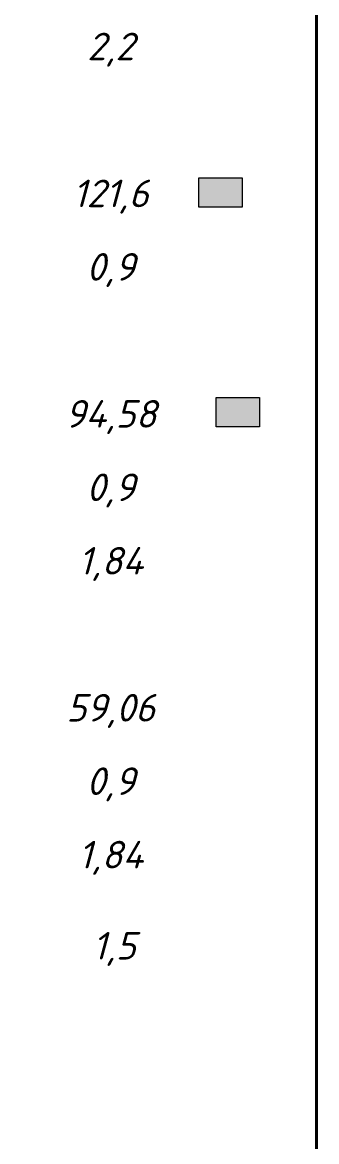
# Model space of a CAD drawing. Header units: millimetres. Extents: x -79646 to 95064, y -231229 to -58107.
# Drawn here: x 7516 to 10716, y -158773 to -146587 of the extents above; entities that cross this region are included whole.
import ezdxf

# ---------------------------------------------------------------- set-up
doc = ezdxf.new("R2010")
doc.units = ezdxf.units.MM
doc.layers.get('0').update_dxf_attribs({"lineweight": 5})
doc.layers.add('Штриховка', color=252, linetype='Continuous', lineweight=5, true_color=0x696969)
doc.styles.add('STEP PR', font='isocpeui.ttf')

msp = doc.modelspace()

# ---------------------------------------------------------------- hatches: boundary and pattern name
at = {"layer": 'Штриховка'}
h = msp.add_hatch(dxfattribs=at)
h.set_pattern_fill('ANGLE', color=256)
h.set_pattern_definition([(0, (0, 0), (0, 6.985), [5.08, -1.905]), (90, (0, 0), (-6.985, 4e-16), [5.08, -1.905])])
h.paths.add_polyline_path([(9436.12864, -148278.64116), (9906.67216, -148278.64116), (9906.67216, -148598.84054), (9436.12864, -148598.84054)])
h = msp.add_hatch(dxfattribs=at)
h.set_pattern_fill('ANGLE', color=256)
h.set_pattern_definition([(0, (188.0485, -2392.326), (0, 6.985), [5.08, -1.905]), (90, (188.0485, -2392.326), (-6.985, 4e-16), [5.08, -1.905])])
h.paths.add_polyline_path([(9624.17715, -150670.96714), (10094.72066, -150670.96714), (10094.72066, -150991.16653), (9624.17715, -150991.16653)])

# ---------------------------------------------------------------- linework, layer by layer
at = {"color": 3, "lineweight": 40}
msp.add_lwpolyline([(-14847.61334, -133760.09898), (10716.27342, -133760.09898), (10716.27342, -164249.90274), (-14847.61334, -164249.90274)], close=True, dxfattribs=at)
at = {"color": 4}
for points in [[(9436.12864, -148278.64116), (9906.67216, -148278.64116), (9906.67216, -148598.84054), (9436.12864, -148598.84054)], [(9624.17715, -150670.96714), (10094.72066, -150670.96714), (10094.72066, -150991.16653), (9624.17715, -150991.16653)]]:
    msp.add_lwpolyline(points, close=True, dxfattribs=at)

# ---------------------------------------------------------------- texts
at = {"char_height": 300, "width": 1535.1078645, "attachment_point": 5, "style": 'STEP PR'}
for s, insert in [('2,2', (8476.9866, -146883.89171)), ('121,6', (8476.9866, -148483.89171)), ('0,9', (8476.9866, -149283.36901)), ('94,58', (8476.9866, -150883.89171)), ('0,9', (8476.9866, -151683.36901)), ('1,84', (8476.9866, -152483.36901)), ('59,06', (8476.9866, -154083.89171)), ('0,9', (8476.9866, -154883.36901)), ('1,84', (8476.9866, -155683.36901)), ('1,5', (8514.84595, -156675.33042))]:
    msp.add_mtext(s, dxfattribs=dict(at, insert=insert))

doc.saveas('drawing.dxf')
